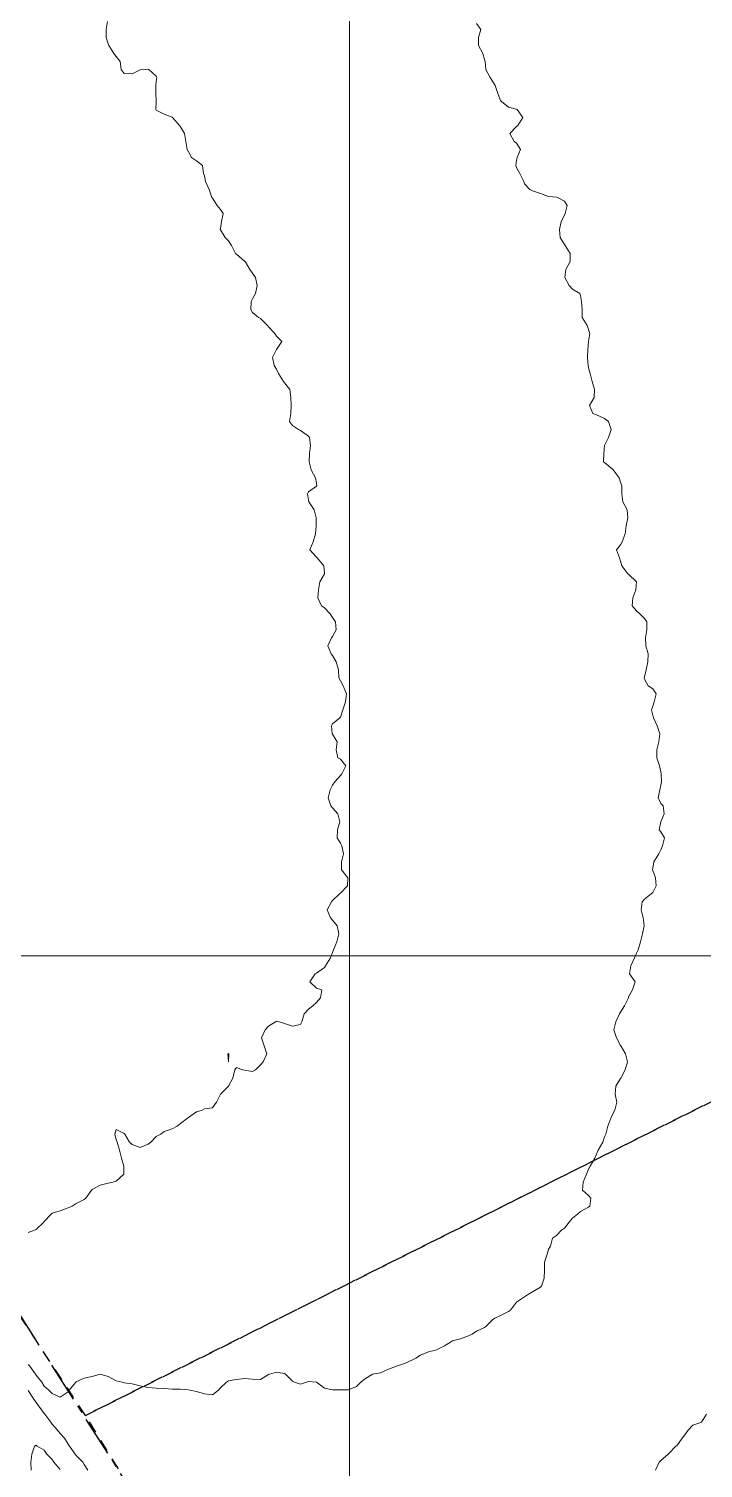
# Model space of a CAD drawing. Header units: centimetres. Extents: x 0 to 642158, y -847 to 649707.
# Drawn here: x 617546.8 to 617588.9, y 620855.4 to 620945.3 of the extents above; entities that cross this region are included whole.
import ezdxf

# ---------------------------------------------------------------- set-up
doc = ezdxf.new("R2010")
doc.units = ezdxf.units.CM
doc.header["$MEASUREMENT"] = 0
doc.linetypes.add('CENTERX2', pattern=[4, 2.5, -0.5, 0.5, -0.5])
doc.linetypes.add('JIS_02_0.7', pattern=[1.35, 0.75, -0.6])
for name, color, linetype, lineweight in [('MEV_grille', 254, 'Continuous', 9), ('WAL_parcellaire agricole', 7, 'JIS_02_0.7', 25), ('WAL_topographie 0.5', 253, 'Continuous', 20)]:
    doc.layers.add(name, color=color, linetype=linetype, lineweight=lineweight)
doc.layers.add('SPW_parcellaire cadastral', color=7, linetype='CENTERX2', lineweight=25, true_color=0xff0542)

# ---------------------------------------------------------------- blocks, each defined once
blk = doc.blocks.new('*U114')
at = {"layer": 'MEV_grille', "transparency": 33554687}
blk.add_lwpolyline([(-1338.461, 0), (1338.461, 0)], dxfattribs=at)
blk = doc.blocks.new('*U115')
at = {"layer": 'MEV_grille', "color": 0, "linetype": 'ByBlock', "lineweight": -2, "transparency": 16777216}
blk.add_blockref('*U114', (0, -1500), dxfattribs=at)
blk = doc.blocks.new('*U112')
at = {"layer": 'MEV_grille', "transparency": 33554687}
blk.add_lwpolyline([(0, 1825.476), (0, -1825.476)], dxfattribs=at)
blk = doc.blocks.new('*U113')
at = {"layer": 'MEV_grille', "color": 0, "linetype": 'ByBlock', "lineweight": -2, "transparency": 16777216}
blk.add_blockref('*U112', (2200, 0), dxfattribs=at)

msp = doc.modelspace()

# ---------------------------------------------------------------- linework, layer by layer
at = {"layer": 'SPW_parcellaire cadastral'}
msp.add_lwpolyline([(617779.335, 620865.112), (617770.644, 620841.831), (617609.563, 620765.114), (617530.476, 620889.801), (617510.399, 620919.604), (617480.638, 620965.028), (617603.182, 621024.128), (617779.335, 620865.112)], dxfattribs=at)
at = {"layer": 'WAL_parcellaire agricole'}
for points in [[(617550.328, 620858.664), (617480.858, 620964.28), (617526.354, 620988.452), (617573.684, 621011.457), (617604.307, 621025.178), (617703.526, 620935.515), (617550.328, 620858.664)], [(617606.254, 620772.588), (617583.209, 620807.127), (617562.997, 620838.083), (617550.328, 620858.664), (617703.526, 620935.515), (617753.864, 620890.105), (617779.241, 620867.358), (617776.118, 620853.607), (617606.254, 620772.588)]]:
    msp.add_lwpolyline(points, dxfattribs=at)
at = {"layer": 'WAL_topographie 0.5'}
for points in [[(617551.692, 620945.75), (617551.617, 620945.25), (617551.615, 620944.75), (617551.75, 620944.361), (617551.787, 620944.25), (617552.107, 620943.75), (617552.25, 620943.559), (617552.482, 620943.25), (617552.553, 620942.75), (617552.75, 620942.5), (617553.25, 620942.467), (617553.75, 620942.721), (617554.083, 620942.75), (617554.25, 620942.764), (617554.292, 620942.75), (617554.75, 620942.327), (617554.776, 620942.25), (617554.75, 620942), (617554.726, 620941.75), (617554.73, 620941.25), (617554.75, 620940.751), (617554.75, 620940.75), (617554.75, 620940.749), (617554.726, 620940.25), (617554.75, 620940.214), (617555.25, 620939.964), (617555.75, 620939.768), (617555.767, 620939.75), (617556.208, 620939.25), (617556.25, 620939.167), (617556.5, 620938.75), (617556.589, 620938.25), (617556.679, 620937.75), (617556.75, 620937.607), (617556.942, 620937.25), (617557.25, 620937.039), (617557.643, 620936.75), (617557.694, 620936.25), (617557.75, 620936.107), (617557.817, 620935.75), (617558.047, 620935.25), (617558.225, 620934.75), (617558.25, 620934.719), (617558.55, 620934.25), (617558.75, 620934.012), (617558.922, 620933.75), (617558.829, 620933.25), (617558.75, 620932.813), (617558.735, 620932.75), (617558.75, 620932.724), (617559.06, 620932.25), (617559.25, 620932.046), (617559.44, 620931.75), (617559.704, 620931.25), (617559.75, 620931.206), (617560.25, 620930.781), (617560.303, 620930.75), (617560.6, 620930.25), (617560.75, 620930.019), (617560.944, 620929.75), (617561.042, 620929.25), (617560.941, 620928.75), (617560.75, 620928.417), (617560.683, 620928.25), (617560.661, 620927.75), (617560.75, 620927.571), (617561.125, 620927.25), (617561.25, 620927.185), (617561.685, 620926.75), (617561.75, 620926.671), (617562.15, 620926.25), (617562.25, 620926.083), (617562.583, 620925.75), (617562.25, 620925.25), (617562.25, 620925.25), (617562.01, 620924.75), (617562.11, 620924.25), (617562.25, 620924.031), (617562.391, 620923.75), (617562.702, 620923.25), (617562.75, 620923.175), (617563.09, 620922.75), (617563.153, 620922.25), (617563.177, 620921.75), (617563.156, 620921.25), (617563.063, 620920.75), (617563.25, 620920.519), (617563.639, 620920.25), (617563.75, 620920.202), (617564.25, 620919.844), (617564.318, 620919.75), (617564.383, 620919.25), (617564.309, 620918.75), (617564.306, 620918.25), (617564.417, 620917.75), (617564.697, 620917.25), (617564.75, 620916.917), (617564.781, 620916.75), (617564.75, 620916.714), (617564.25, 620916.357), (617564.194, 620916.25), (617564.25, 620915.875), (617564.275, 620915.75), (617564.6, 620915.25), (617564.725, 620914.75), (617564.73, 620914.25), (617564.691, 620913.75), (617564.547, 620913.25), (617564.333, 620912.75), (617564.75, 620912.281), (617564.786, 620912.25), (617565.221, 620911.75), (617565.25, 620911.251), (617565.25, 620911.25), (617565.25, 620911.25), (617564.964, 620910.75), (617564.88, 620910.25), (617564.846, 620909.75), (617565.062, 620909.25), (617565.25, 620909.114), (617565.598, 620908.75), (617565.75, 620908.517), (617565.941, 620908.25), (617565.988, 620907.75), (617565.75, 620907.333), (617565.697, 620907.25), (617565.472, 620906.75), (617565.671, 620906.25), (617565.75, 620906.15), (617565.99, 620905.75), (617566.125, 620905.25), (617566.156, 620904.75), (617566.25, 620904.55), (617566.411, 620904.25), (617566.629, 620903.75), (617566.561, 620903.25), (617566.408, 620902.75), (617566.25, 620902.288), (617566.214, 620902.25), (617565.75, 620901.868), (617565.689, 620901.75), (617565.731, 620901.25), (617565.75, 620901.219), (617566.05, 620900.75), (617565.988, 620900.25), (617566.083, 620899.75), (617566.25, 620899.673), (617566.594, 620899.25), (617566.337, 620898.75), (617566.25, 620898.645), (617565.909, 620898.25), (617565.75, 620898.044), (617565.615, 620897.75), (617565.493, 620897.25), (617565.643, 620896.75), (617565.75, 620896.619), (617566.077, 620896.25), (617566.219, 620895.75), (617566.069, 620895.25), (617566.047, 620894.75), (617566.25, 620894.425), (617566.345, 620894.25), (617566.433, 620893.75), (617566.316, 620893.25), (617566.319, 620892.75), (617566.708, 620892.25), (617566.696, 620891.75), (617566.25, 620891.304), (617566.2, 620891.25), (617565.75, 620890.828), (617565.682, 620890.75), (617565.417, 620890.25), (617565.619, 620889.75), (617565.75, 620889.603), (617566.036, 620889.25), (617566.146, 620888.75), (617566.016, 620888.25), (617565.806, 620887.75), (617565.75, 620887.596), (617565.628, 620887.25), (617565.324, 620886.75), (617565.25, 620886.65), (617564.75, 620886.292), (617564.678, 620886.25), (617564.344, 620885.75), (617564.75, 620885.368), (617565.083, 620885.25), (617565, 620884.75), (617564.75, 620884.464), (617564.519, 620884.25), (617564.25, 620884.055), (617563.975, 620883.75), (617563.845, 620883.25), (617563.75, 620883.096), (617563.25, 620882.988), (617562.75, 620883.15), (617562.417, 620883.25), (617562.25, 620883.298), (617562.191, 620883.25), (617561.75, 620882.982), (617561.547, 620882.75), (617561.315, 620882.25), (617561.484, 620881.75), (617561.643, 620881.25), (617561.417, 620880.75), (617561.25, 620880.575), (617560.94, 620880.25), (617560.75, 620880.147), (617560.25, 620880.23), (617560.125, 620880.25), (617559.75, 620880.4), (617559.662, 620880.25), (617559.538, 620879.75), (617559.25, 620879.25), (617559.25, 620879.25), (617558.75, 620878.75), (617558.75, 620878.75), (617558.5, 620878.25), (617558.25, 620877.881), (617557.75, 620877.818), (617557.614, 620877.75), (617557.25, 620877.645), (617556.75, 620877.292), (617556.7, 620877.25), (617556.25, 620876.912), (617556.047, 620876.75), (617555.75, 620876.574), (617555.25, 620876.403), (617555.029, 620876.25), (617554.75, 620876.092), (617554.403, 620875.75), (617554.25, 620875.625), (617553.75, 620875.405), (617553.25, 620875.588), (617553.083, 620875.75), (617552.776, 620876.25), (617552.75, 620876.285), (617552.25, 620876.536), (617552.152, 620876.25), (617552.25, 620875.887), (617552.313, 620875.75), (617552.46, 620875.25), (617552.583, 620874.75), (617552.723, 620874.25), (617552.715, 620873.75), (617552.25, 620873.316), (617552.028, 620873.25), (617551.75, 620873.178), (617551.25, 620873.052), (617550.75, 620872.78), (617550.697, 620872.75), (617550.346, 620872.25), (617550.25, 620872.161), (617549.75, 620871.917), (617549.5, 620871.75), (617549.25, 620871.645), (617548.75, 620871.45), (617548.25, 620871.298), (617548.181, 620871.25), (617547.75, 620870.787), (617547.722, 620870.75), (617547.25, 620870.291), (617547.15, 620870.25), (617546.75, 620870.096)], [(617574.75, 620945.618), (617575.019, 620945.25), (617574.872, 620944.75), (617574.868, 620944.25), (617575.153, 620943.75), (617575.25, 620943.375), (617575.282, 620943.25), (617575.324, 620942.75), (617575.596, 620942.25), (617575.75, 620942.015), (617575.917, 620941.75), (617576.079, 620941.25), (617576.25, 620940.821), (617576.306, 620940.75), (617576.75, 620940.402), (617577.25, 620940.274), (617577.288, 620940.25), (617577.645, 620939.75), (617577.329, 620939.25), (617577.25, 620939.182), (617576.837, 620938.75), (617577.107, 620938.25), (617577.25, 620938.139), (617577.5, 620937.75), (617577.286, 620937.25), (617577.25, 620937.083), (617577.208, 620936.75), (617577.25, 620936.625), (617577.45, 620936.25), (617577.693, 620935.75), (617577.75, 620935.607), (617578.083, 620935.25), (617578.25, 620935.164), (617578.75, 620935.01), (617579.25, 620934.824), (617579.75, 620934.763), (617579.796, 620934.75), (617580.25, 620934.523), (617580.417, 620934.25), (617580.288, 620933.75), (617580.25, 620933.643), (617580.038, 620933.25), (617579.929, 620932.75), (617579.983, 620932.25), (617580.25, 620931.806), (617580.283, 620931.75), (617580.605, 620931.25), (617580.602, 620930.75), (617580.324, 620930.25), (617580.269, 620929.75), (617580.544, 620929.25), (617580.75, 620929.017), (617581.194, 620928.75), (617581.25, 620928.625), (617581.315, 620928.25), (617581.346, 620927.75), (617581.35, 620927.25), (617581.662, 620926.75), (617581.75, 620926.5), (617581.821, 620926.25), (617581.75, 620925.75), (617581.75, 620925.75), (617581.702, 620925.25), (617581.69, 620924.75), (617581.713, 620924.25), (617581.75, 620924.107), (617581.846, 620923.75), (617581.962, 620923.25), (617582.114, 620922.75), (617582.095, 620922.25), (617581.798, 620921.75), (617582.022, 620921.25), (617582.25, 620921.169), (617582.75, 620920.954), (617582.989, 620920.75), (617583.15, 620920.25), (617582.988, 620919.75), (617582.75, 620919.25), (617582.75, 620919.25), (617582.702, 620918.75), (617582.683, 620918.25), (617582.75, 620918.191), (617583.25, 620917.786), (617583.273, 620917.75), (617583.661, 620917.25), (617583.75, 620916.972), (617583.817, 620916.75), (617583.819, 620916.25), (617583.881, 620915.75), (617584.163, 620915.25), (617584.203, 620914.75), (617584.095, 620914.25), (617584.031, 620913.75), (617583.838, 620913.25), (617583.75, 620913.062), (617583.487, 620912.75), (617583.682, 620912.25), (617583.75, 620912.036), (617583.83, 620911.75), (617584.2, 620911.25), (617584.25, 620911.23), (617584.73, 620910.75), (617584.691, 620910.25), (617584.508, 620909.75), (617584.464, 620909.25), (617584.75, 620908.934), (617584.956, 620908.75), (617585.25, 620908.456), (617585.39, 620908.25), (617585.391, 620907.75), (617585.306, 620907.25), (617585.315, 620906.75), (617585.472, 620906.25), (617585.456, 620905.75), (617585.34, 620905.25), (617585.25, 620904.812), (617585.227, 620904.75), (617585.25, 620904.667), (617585.477, 620904.25), (617585.75, 620904.062), (617585.967, 620903.75), (617585.839, 620903.25), (617585.75, 620902.972), (617585.67, 620902.75), (617585.75, 620902.417), (617585.794, 620902.25), (617586.026, 620901.75), (617586.196, 620901.25), (617586.144, 620900.75), (617586.015, 620900.25), (617586, 620899.75), (617586.171, 620899.25), (617586.25, 620898.875), (617586.288, 620898.75), (617586.309, 620898.25), (617586.25, 620898.05), (617586.207, 620897.75), (617586.098, 620897.25), (617586.25, 620896.9), (617586.4, 620896.75), (617586.462, 620896.25), (617586.25, 620895.75), (617586.25, 620895.75), (617586.162, 620895.25), (617586.25, 620895.125), (617586.487, 620894.75), (617586.361, 620894.25), (617586.25, 620894), (617586.125, 620893.75), (617585.833, 620893.25), (617585.75, 620892.85), (617585.73, 620892.75), (617585.75, 620892.719), (617585.92, 620892.25), (617585.972, 620891.75), (617585.75, 620891.333), (617585.659, 620891.25), (617585.25, 620890.929), (617585.099, 620890.75), (617585.028, 620890.25), (617585.164, 620889.75), (617585.221, 620889.25), (617585.115, 620888.75), (617585, 620888.25), (617584.84, 620887.75), (617584.75, 620887.555), (617584.609, 620887.25), (617584.383, 620886.75), (617584.309, 620886.25), (617584.65, 620885.75), (617584.483, 620885.25), (617584.25, 620884.812), (617584.231, 620884.75), (617584, 620884.25), (617583.75, 620883.861), (617583.679, 620883.75), (617583.454, 620883.25), (617583.333, 620882.75), (617583.482, 620882.25), (617583.75, 620881.781), (617583.771, 620881.75), (617584.063, 620881.25), (617584.185, 620880.75), (617584.023, 620880.25), (617583.763, 620879.75), (617583.75, 620879.717), (617583.446, 620879.25), (617583.406, 620878.75), (617583.515, 620878.25), (617583.389, 620877.75), (617583.25, 620877.472), (617583.132, 620877.25), (617582.96, 620876.75), (617582.833, 620876.25), (617582.75, 620876.083), (617582.632, 620875.75), (617582.342, 620875.25), (617582.25, 620875), (617582.133, 620874.75), (617581.844, 620874.25), (617581.75, 620874.062), (617581.625, 620873.75), (617581.417, 620873.25), (617581.375, 620872.75), (617581.75, 620872.417), (617581.893, 620872.25), (617581.821, 620871.75), (617581.75, 620871.684), (617581.25, 620871.42), (617581.047, 620871.25), (617580.75, 620870.988), (617580.537, 620870.75), (617580.25, 620870.364), (617580.05, 620870.25), (617579.75, 620869.917), (617579.5, 620869.75), (617579.361, 620869.25), (617579.25, 620869.05), (617579.156, 620868.75), (617578.99, 620868.25), (617578.991, 620867.75), (617578.977, 620867.25), (617578.803, 620866.75), (617578.75, 620866.687), (617578.25, 620866.393), (617578, 620866.25), (617577.75, 620866.083), (617577.25, 620865.75), (617577.25, 620865.75), (617576.868, 620865.25), (617576.75, 620865.163), (617576.25, 620864.909), (617575.9, 620864.75), (617575.75, 620864.643), (617575.357, 620864.25), (617575.25, 620864.167), (617574.75, 620863.934), (617574.481, 620863.75), (617574.25, 620863.635), (617573.75, 620863.45), (617573.25, 620863.327), (617573.132, 620863.25), (617572.75, 620863.026), (617572.25, 620862.765), (617572.179, 620862.75), (617571.75, 620862.646), (617571.25, 620862.429), (617570.956, 620862.25), (617570.75, 620862.153), (617570.25, 620861.917), (617569.75, 620861.75), (617569.75, 620861.75), (617569.25, 620861.567), (617568.75, 620861.333), (617568.25, 620861.25), (617568.25, 620861.25), (617567.75, 620860.933), (617567.523, 620860.75), (617567.25, 620860.477), (617566.75, 620860.264), (617566.25, 620860.263), (617565.75, 620860.263), (617565.25, 620860.382), (617564.75, 620860.75), (617564.75, 620860.75), (617564.25, 620860.782), (617564.125, 620860.75), (617563.75, 620860.625), (617563.375, 620860.75), (617563.25, 620860.821), (617562.821, 620861.25), (617562.75, 620861.286), (617562.25, 620861.375), (617561.812, 620861.25), (617561.75, 620861.221), (617561.25, 620860.927), (617560.75, 620860.934), (617560.25, 620860.983), (617559.75, 620860.909), (617559.25, 620860.828), (617559.141, 620860.75), (617558.75, 620860.393), (617558.625, 620860.25), (617558.25, 620859.967), (617557.75, 620860.023), (617557.25, 620860.17), (617556.861, 620860.25), (617556.75, 620860.272), (617556.25, 620860.316), (617555.75, 620860.307), (617555.25, 620860.348), (617554.75, 620860.381), (617554.25, 620860.414), (617553.75, 620860.523), (617553.25, 620860.652), (617552.75, 620860.707), (617552.611, 620860.75), (617552.25, 620860.84), (617551.75, 620861.103), (617551.25, 620861.25), (617550.75, 620861.098), (617550.25, 620860.992), (617549.75, 620860.762), (617549.728, 620860.75), (617549.3, 620860.25), (617549.25, 620860.15), (617548.75, 620859.803), (617548.25, 620860.049), (617548.044, 620860.25), (617547.75, 620860.505), (617547.592, 620860.75), (617547.25, 620861.185), (617547.208, 620861.25), (617546.841, 620861.75), (617546.75, 620861.853)], [(617559.25, 620880.751), (617559.278, 620881.25), (617559.25, 620881.278), (617559.224, 620881.25), (617559.25, 620880.751)], [(617550.479, 620855.25), (617550.25, 620855.611), (617550.161, 620855.75), (617549.75, 620856.171), (617549.69, 620856.25), (617549.335, 620856.75), (617549.25, 620856.872), (617549.008, 620857.25), (617548.75, 620857.544), (617548.58, 620857.75), (617548.25, 620858.134), (617548.158, 620858.25), (617547.789, 620858.75), (617547.75, 620858.799), (617547.409, 620859.25), (617547.25, 620859.472), (617547.063, 620859.75), (617546.75, 620860.237)], [(617589.103, 620858.75), (617588.796, 620858.25), (617588.75, 620858.228), (617588.25, 620858.066), (617587.977, 620857.75), (617587.75, 620857.456), (617587.583, 620857.25), (617587.25, 620856.783), (617587.204, 620856.75), (617586.75, 620856.296), (617586.708, 620856.25), (617586.25, 620855.857), (617586.156, 620855.75), (617585.917, 620855.25)], [(617548.75, 620855.293), (617548.352, 620855.75), (617548.25, 620855.913), (617547.906, 620856.25), (617547.75, 620856.496), (617547.311, 620856.75), (617547.25, 620856.821), (617547.139, 620856.75), (617546.984, 620856.25), (617546.921, 620855.75), (617546.936, 620855.25)]]:
    msp.add_lwpolyline(points, dxfattribs=at)

# ---------------------------------------------------------------- block references
at = {"layer": 'MEV_grille', "transparency": 33554687}
for name, p in [('*U113', (615366.814, 620593.644)), ('*U115', (616669.481, 622387.381))]:
    msp.add_blockref(name, p, dxfattribs=at)

doc.saveas('drawing.dxf')
